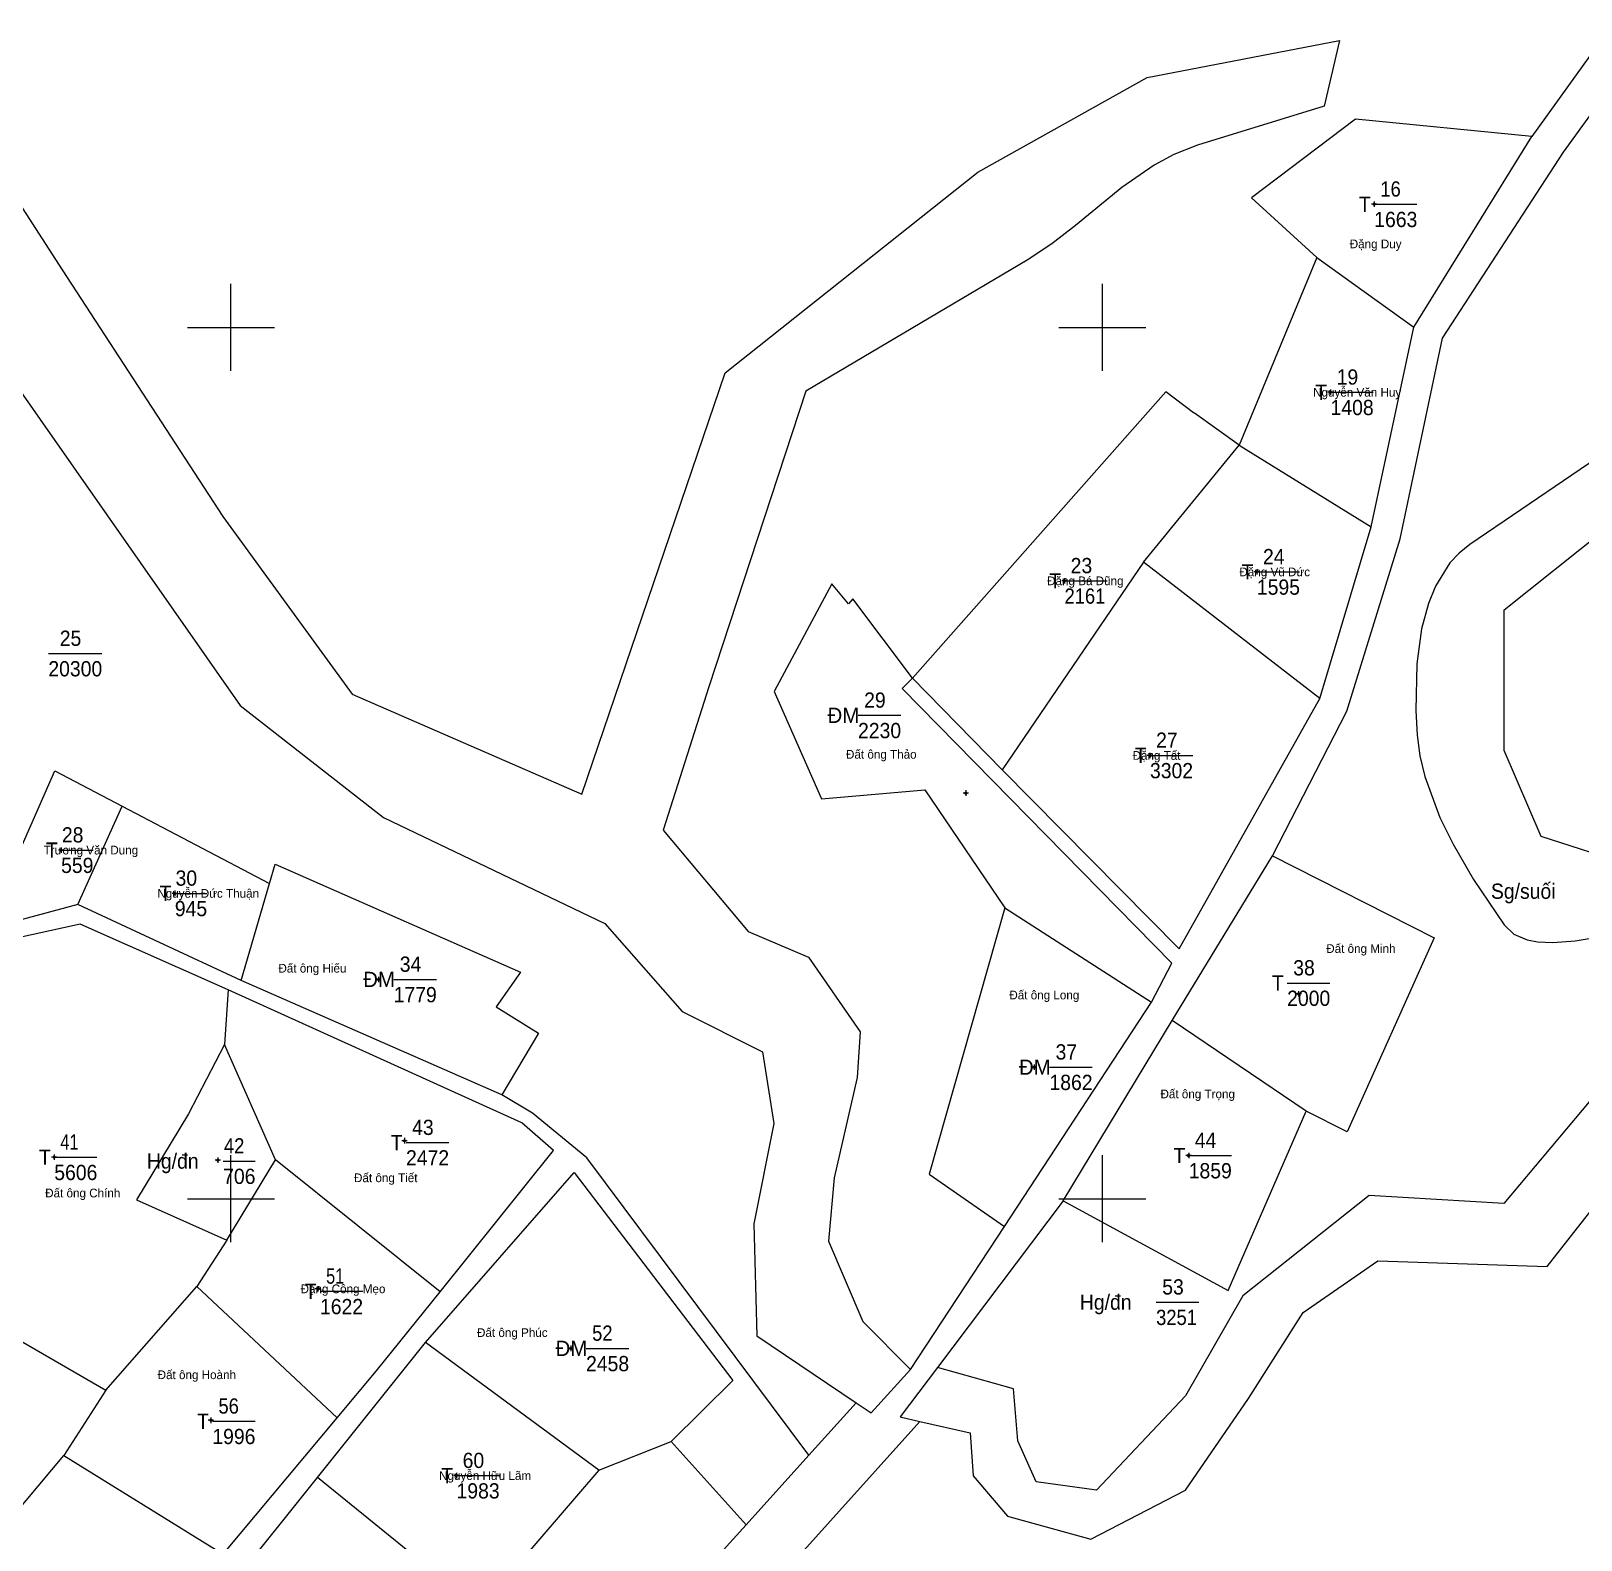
# Model space of a CAD drawing. Header units: metres. Extents: x 398630 to 399834, y 49516 to 50842.
# Drawn here: x 398954.1 to 399309.9, y 49921.6 to 50268 of the extents above; entities that cross this region are included whole.
import ezdxf

# ---------------------------------------------------------------- set-up
doc = ezdxf.new("R2010")
doc.units = ezdxf.units.M
doc.header["$LTSCALE"] = 1.4
for name, color, linetype, lineweight in [('15', 7, 'Continuous', 13), ('22', 7, 'Continuous', 13), ('51', 7, 'Continuous', 13), ('63', 7, 'Continuous', 13)]:
    doc.layers.add(name, color=color, linetype=linetype, lineweight=lineweight)
doc.layers.add('2', color=7, linetype='Continuous')

msp = doc.modelspace()

# ---------------------------------------------------------------- hatches: boundary and pattern name
at = {"layer": '51'}
for points in [[(399262.465, 50228.27, 1), (399262.315, 50228.27, 1)], [(399262.465, 50228.27, 1), (399262.315, 50228.27, 1)], [(399262.465, 50228.27, 1), (399262.315, 50228.27, 1)], [(399252.445, 50185.1, 1), (399252.295, 50185.1, 1)], [(399252.445, 50185.1, 1), (399252.295, 50185.1, 1)], [(399252.445, 50185.1, 1), (399252.295, 50185.1, 1)], [(399191.395, 50141.82, 1), (399191.245, 50141.82, 1)], [(399191.395, 50141.82, 1), (399191.245, 50141.82, 1)], [(399191.395, 50141.82, 1), (399191.245, 50141.82, 1)], [(399235.535, 50143.87, 1), (399235.385, 50143.87, 1)], [(399235.535, 50143.87, 1), (399235.385, 50143.87, 1)], [(399235.535, 50143.87, 1), (399235.385, 50143.87, 1)], [(399211.005, 50101.74, 1), (399210.855, 50101.74, 1)], [(399211.005, 50101.74, 1), (399210.855, 50101.74, 1)], [(399211.005, 50101.74, 1), (399210.855, 50101.74, 1)], [(399168.755, 50093.11, 1), (399168.605, 50093.11, 1)], [(399168.755, 50093.11, 1), (399168.605, 50093.11, 1)], [(399168.755, 50093.11, 1), (399168.605, 50093.11, 1)], [(398961.085, 50080.01, 1), (398960.935, 50080.01, 1)], [(398961.085, 50080.01, 1), (398960.935, 50080.01, 1)], [(398961.085, 50080.01, 1), (398960.935, 50080.01, 1)], [(398987.175, 50070.08, 1), (398987.025, 50070.08, 1)], [(398987.175, 50070.08, 1), (398987.025, 50070.08, 1)], [(398987.175, 50070.08, 1), (398987.025, 50070.08, 1)], [(399033.915, 50050.32, 1), (399033.765, 50050.32, 1)], [(399033.915, 50050.32, 1), (399033.765, 50050.32, 1)], [(399033.915, 50050.32, 1), (399033.765, 50050.32, 1)], [(399245.125, 50047.02, 1), (399244.975, 50047.02, 1)], [(399245.125, 50047.02, 1), (399244.975, 50047.02, 1)], [(399245.125, 50047.02, 1), (399244.975, 50047.02, 1)], [(399184.435, 50030.18, 1), (399184.285, 50030.18, 1)], [(399184.435, 50030.18, 1), (399184.285, 50030.18, 1)], [(399184.435, 50030.18, 1), (399184.285, 50030.18, 1)], [(399039.895, 50013.31, 1), (399039.745, 50013.31, 1)], [(399039.895, 50013.31, 1), (399039.745, 50013.31, 1)], [(399039.895, 50013.31, 1), (399039.745, 50013.31, 1)], [(398959.505, 50009.52, 1), (398959.355, 50009.52, 1)], [(398959.505, 50009.52, 1), (398959.355, 50009.52, 1)], [(398959.505, 50009.52, 1), (398959.355, 50009.52, 1)], [(399219.885, 50009.9, 1), (399219.735, 50009.9, 1)], [(399219.885, 50009.9, 1), (399219.735, 50009.9, 1)], [(399219.885, 50009.9, 1), (399219.735, 50009.9, 1)], [(398997.055, 50008.85, 1), (398996.905, 50008.85, 1)], [(398997.055, 50008.85, 1), (398996.905, 50008.85, 1)], [(398997.055, 50008.85, 1), (398996.905, 50008.85, 1)], [(399020.045, 49979.3, 1), (399019.895, 49979.3, 1)], [(399020.045, 49979.3, 1), (399019.895, 49979.3, 1)], [(399020.045, 49979.3, 1), (399019.895, 49979.3, 1)], [(399078.055, 49965.64, 1), (399077.905, 49965.64, 1)], [(399078.055, 49965.64, 1), (399077.905, 49965.64, 1)], [(399078.055, 49965.64, 1), (399077.905, 49965.64, 1)], [(398995.455, 49949.13, 1), (398995.305, 49949.13, 1)], [(398995.455, 49949.13, 1), (398995.305, 49949.13, 1)], [(398995.455, 49949.13, 1), (398995.305, 49949.13, 1)], [(399051.845, 49936.43, 1), (399051.695, 49936.43, 1)], [(399051.845, 49936.43, 1), (399051.695, 49936.43, 1)], [(399051.845, 49936.43, 1), (399051.695, 49936.43, 1)]]:
    msp.add_hatch(color=256, dxfattribs=at).paths.add_polyline_path(points)

# ---------------------------------------------------------------- linework, layer by layer
at = {"layer": '15'}
for p, q in [((399262.4, 50228.27), (399272.2, 50228.27)), ((399252.38, 50185.11), (399262.18, 50185.11)), ((399191.32, 50141.82), (399201.12, 50141.82)), ((399235.47, 50143.88), (399245.27, 50143.88)), ((398958.08, 50125.14), (398970.33, 50125.14)), ((399143.92, 50110.95), (399153.72, 50110.95)), ((399210.93, 50101.75), (399220.73, 50101.75)), ((398961.01, 50080.01), (398968.36, 50080.01)), ((398987.11, 50070.08), (398994.46, 50070.08)), ((399037.34, 50050.33), (399047.14, 50050.33)), ((399242.41, 50049.49), (399252.21, 50049.49)), ((399187.86, 50030.18), (399197.66, 50030.18)), ((399040.17, 50012.87), (399049.97, 50012.87)), ((398959.44, 50009.52), (398969.24, 50009.52)), ((399219.82, 50009.91), (399229.62, 50009.91)), ((398998.2, 50008.63), (399005.55, 50008.63)), ((399020.43, 49978.73), (399030.23, 49978.73)), ((399212.34, 49976.26), (399222.14, 49976.26)), ((399081.49, 49965.64), (399091.29, 49965.64)), ((398995.72, 49948.9), (399005.52, 49948.9)), ((399051.77, 49936.44), (399061.57, 49936.44))]:
    msp.add_line(p, q, dxfattribs=at)
at = {"layer": '22'}
for p, q in [((399249.24, 50216), (399271.5, 50200.08)), ((399209.41, 50146.12), (399177.03, 50098.42)), ((399156.39, 50119.46), (399177.03, 50098.42)), ((399002.31, 50050.08), (399008.85, 50072.32)), ((399177.6, 50066.73), (399211.26, 50045.12)), ((398999.34, 50047.97), (398998.54, 50035.36)), ((399177.57, 49993.64), (399211.26, 50045.12)), ((399246.75, 50020.09), (399216, 50040.87)), ((399047.99, 49978.65), (399073.99, 50011.02)), ((398999.01, 49990.51), (399010.2, 50008.91)), ((399191.02, 49999.49), (399162.18, 49961.24)), ((399155.93, 49960.82), (399177.57, 49993.64)), ((398999.01, 49990.51), (398992.18, 49979.86)), ((398971.28, 49956.01), (398992.18, 49979.86)), ((399024.38, 49949.7), (398992.18, 49979.86)), ((399084.41, 49937.68), (399044.61, 49966.96)), ((398998.23, 49918.42), (399024.38, 49949.7)), ((399125.59, 49912.71), (399158.09, 49948.87)), ((399084.41, 49937.68), (399101.04, 49944.23)), ((399101.04, 49944.23), (399118.22, 49925.14)), ((399056.98, 49905.91), (399019.87, 49936.02))]:
    msp.add_line(p, q, dxfattribs=at)
for points in [[(399637.67, 50640.14), (399482.61, 50485.86), (399389.25, 50369.98), (399298.59, 50243.83)], [(398920.85, 50275.8), (398961.25, 50213.22), (398998.15, 50156.61), (399027.79, 50115.8), (399080.5, 50092.83), (399113.43, 50189.59), (399171.41, 50235.66), (399210.28, 50257.32), (399254.42, 50265.88), (399250.91, 50250.76), (399221.84, 50241.8), (399216.4, 50239.67), (399211.91, 50237.24), (399204.49, 50232.09), (399193.81, 50223.41), (399188.37, 50219.21), (399182.71, 50215.45), (399131.93, 50185.35), (399109.69, 50117.5), (399099.16, 50084.61), (399118.7, 50061.36), (399132.54, 50055.44), (399144.4, 50038.32), (399143.74, 50027.79), (399138.47, 50004.75), (399137.15, 49990.27), (399145.06, 49971.84), (399155.93, 49960.82)], [(399239.05, 50078.73), (399256.13, 50111.92), (399268.37, 50151.49), (399278.09, 50197.53), (399305.81, 50240.22), (399323.23, 50264.13), (399704.04, 50160.43), (399704.36, 50159.4), (399664.75, 50111.33), (399650.64, 50096.13)], [(398869.97, 50242.95), (398876.58, 50243.51), (398904.6, 50254.69), (398940.83, 50200.72), (399002.1, 50113.17), (399035.04, 50087.5), (399085.77, 50063.15), (399103.55, 50042.93), (399122, 50033.72), (399124.63, 50017.26), (399120.02, 49994.22), (399120.68, 49968.55), (399143.53, 49953.13)], [(399298.59, 50243.83), (399258.07, 50247.79), (399234.23, 50229.75), (399249.24, 50216)], [(399249.92, 50114.82), (399261.72, 50154.22), (399271.5, 50200.08), (399298.59, 50243.83)], [(399249.24, 50216), (399231.41, 50172.94), (399261.72, 50154.22)], [(399342.89, 50189.96), (399284.32, 50150.14), (399281.89, 50148.2), (399279.78, 50145.94), (399276.45, 50140.62), (399274.82, 50136.6), (399273.28, 50130.82), (399272.18, 50122.73), (399271.96, 50112.03), (399272.26, 50106.39), (399272.87, 50101.62), (399273.98, 50096.88), (399277.44, 50087.51), (399280.49, 50081.36), (399285.22, 50073.3), (399292.2, 50062.87), (399294.45, 50060.74), (399297.48, 50059.44), (399299.85, 50058.98), (399303.36, 50058.79), (399308.51, 50059.16), (399315.78, 50060.4)], [(399231.41, 50172.94), (399221.14, 50180.34), (399220.88, 50180.35), (399214.53, 50185.22), (399156.39, 50119.46)], [(399249.92, 50114.82), (399209.41, 50146.12), (399231.41, 50172.94)], [(399321.17, 50076.55), (399300.75, 50083.13), (399292.19, 50102.88), (399292.19, 50135.13), (399315.25, 50153.56)], [(399156.39, 50119.46), (399142.72, 50137.69), (399141.76, 50136.52), (399137.9, 50141.12), (399124.65, 50116.43), (399135.5, 50091.75), (399159.26, 50093.88), (399177.6, 50066.73)], [(399211.26, 50045.12), (399215.95, 50054.07), (399154.06, 50117.09), (399156.39, 50119.46)], [(399177.03, 50098.42), (399217.64, 50057.38), (399249.92, 50114.82)], [(398943.53, 50061.81), (398959.53, 50098.21), (398975.03, 50090.09)], [(398964.88, 50067.54), (398975.03, 50090.09), (399008.85, 50072.32)], [(399008.85, 50072.32), (399010.17, 50076.79), (399066.48, 50051.99), (399060.84, 50044.06), (399070.55, 50038.01), (399062.2, 50023.87)], [(399191.02, 49999.49), (399216, 50040.87), (399239.05, 50078.73)], [(399239.05, 50078.73), (399276.12, 50059.89), (399256.15, 50015.33), (399246.75, 50020.09)], [(399062.2, 50023.87), (399002.31, 50050.08), (398964.88, 50067.54), (398943.53, 50061.81)], [(399177.6, 50066.73), (399160.28, 50005.63), (399177.57, 49993.64)], [(398999.34, 50047.97), (398965.38, 50063.03), (398933.61, 50056.02)], [(399073.99, 50011.02), (399066.76, 50017.39), (398999.34, 50047.97)], [(398998.54, 50035.36), (398990.21, 50019.5), (398978.28, 49999.72), (398999.01, 49990.51)], [(399047.99, 49978.65), (399010.2, 50008.91), (398998.54, 50035.36)], [(399324.48, 50037.43), (399292.15, 49998.87), (399261.22, 50000.73), (399232.24, 49977.69), (399219.06, 49954.78), (399198.64, 49933.06), (399184.81, 49935.03), (399180.58, 49944.41), (399179.61, 49956.37), (399162.18, 49961.24)], [(399132.65, 49941.09), (399081.67, 50009.41), (399069.18, 50019.64), (399062.2, 50023.87)], [(399191.02, 49999.49), (399228.9, 49978.94), (399246.75, 50020.09)], [(399158.09, 49948.87), (399169.65, 49946.22), (399170.31, 49936.35), (399178.22, 49927.13), (399197.32, 49921.87), (399219.06, 49933.06), (399233.56, 49954.12), (399246.07, 49973.87), (399263.2, 49985.72), (399302.07, 49984.4), (399325.79, 50014.68)], [(399044.61, 49966.96), (399078.74, 50006.03), (399115.19, 49958.28), (399101.04, 49944.23)], [(398919.75, 49985.8), (398971.28, 49956.01), (398961.67, 49941.05)], [(399024.38, 49949.7), (399033.34, 49960.41), (399047.99, 49978.65)], [(398980.91, 49880.65), (399000.5, 49911.81), (399019.87, 49936.02), (399044.61, 49966.96)], [(399143.53, 49953.13), (399146.93, 49950.84), (399155.93, 49960.82)], [(399162.18, 49961.24), (399153.62, 49949.89), (399158.09, 49948.87)], [(399061.39, 49862.3), (399086.97, 49890.59), (399118.22, 49925.14), (399132.65, 49941.09), (399143.53, 49953.13)], [(398911.21, 49892.47), (398919.76, 49914.72), (398932.86, 49906.79), (398961.67, 49941.05), (398998.23, 49918.42)], [(399084.41, 49937.68), (399066.24, 49916.45), (399056.98, 49905.91)]]:
    msp.add_lwpolyline(points, dxfattribs=at)
at = {"layer": '51'}
for p, q in [((399262.08, 50228.27), (399261.76, 50228.27)), ((399262.08, 50228.27), (399261.76, 50228.27)), ((399262.08, 50228.27), (399261.76, 50228.27)), ((399262.39, 50228.9), (399262.39, 50228.58)), ((399262.39, 50228.9), (399262.39, 50228.58)), ((399262.39, 50228.9), (399262.39, 50228.58)), ((399262.39, 50227.96), (399262.39, 50227.64)), ((399262.39, 50227.96), (399262.39, 50227.64)), ((399262.39, 50227.96), (399262.39, 50227.64)), ((399263.02, 50228.27), (399262.7, 50228.27)), ((399263.02, 50228.27), (399262.7, 50228.27)), ((399263.02, 50228.27), (399262.7, 50228.27)), ((399252.06, 50185.1), (399251.74, 50185.1)), ((399252.06, 50185.1), (399251.74, 50185.1)), ((399252.06, 50185.1), (399251.74, 50185.1)), ((399252.37, 50185.72), (399252.37, 50185.41)), ((399252.37, 50185.72), (399252.37, 50185.41)), ((399252.37, 50185.72), (399252.37, 50185.41)), ((399252.37, 50184.79), (399252.37, 50184.48)), ((399252.37, 50184.79), (399252.37, 50184.48)), ((399252.37, 50184.79), (399252.37, 50184.48)), ((399253, 50185.1), (399252.68, 50185.1)), ((399253, 50185.1), (399252.68, 50185.1)), ((399253, 50185.1), (399252.68, 50185.1)), ((399235.46, 50144.5), (399235.46, 50144.18)), ((399235.46, 50144.5), (399235.46, 50144.18)), ((399235.46, 50144.5), (399235.46, 50144.18)), ((399191.01, 50141.82), (399190.7, 50141.82)), ((399191.01, 50141.82), (399190.7, 50141.82)), ((399191.01, 50141.82), (399190.7, 50141.82)), ((399191.32, 50142.44), (399191.32, 50142.13)), ((399191.32, 50142.44), (399191.32, 50142.13)), ((399191.32, 50142.44), (399191.32, 50142.13)), ((399191.32, 50141.51), (399191.32, 50141.2)), ((399191.32, 50141.51), (399191.32, 50141.2)), ((399191.32, 50141.51), (399191.32, 50141.2)), ((399191.94, 50141.82), (399191.63, 50141.82)), ((399191.94, 50141.82), (399191.63, 50141.82)), ((399191.94, 50141.82), (399191.63, 50141.82)), ((399235.15, 50143.87), (399234.84, 50143.87)), ((399235.15, 50143.87), (399234.84, 50143.87)), ((399235.15, 50143.87), (399234.84, 50143.87)), ((399235.46, 50143.56), (399235.46, 50143.24)), ((399235.46, 50143.56), (399235.46, 50143.24)), ((399235.46, 50143.56), (399235.46, 50143.24)), ((399236.08, 50143.87), (399235.77, 50143.87)), ((399236.08, 50143.87), (399235.77, 50143.87)), ((399236.08, 50143.87), (399235.77, 50143.87)), ((399210.62, 50101.74), (399210.3, 50101.74)), ((399210.62, 50101.74), (399210.3, 50101.74)), ((399210.62, 50101.74), (399210.3, 50101.74)), ((399210.93, 50102.36), (399210.93, 50102.05)), ((399210.93, 50102.36), (399210.93, 50102.05)), ((399210.93, 50102.36), (399210.93, 50102.05)), ((399211.56, 50101.74), (399211.24, 50101.74)), ((399211.56, 50101.74), (399211.24, 50101.74)), ((399211.56, 50101.74), (399211.24, 50101.74)), ((399210.93, 50101.43), (399210.93, 50101.12)), ((399210.93, 50101.43), (399210.93, 50101.12)), ((399210.93, 50101.43), (399210.93, 50101.12)), ((399168.37, 50093.11), (399168.06, 50093.11)), ((399168.37, 50093.11), (399168.06, 50093.11)), ((399168.37, 50093.11), (399168.06, 50093.11)), ((399168.68, 50093.74), (399168.68, 50093.42)), ((399168.68, 50093.74), (399168.68, 50093.42)), ((399168.68, 50093.74), (399168.68, 50093.42)), ((399168.68, 50092.8), (399168.68, 50092.48)), ((399168.68, 50092.8), (399168.68, 50092.48)), ((399168.68, 50092.8), (399168.68, 50092.48)), ((399169.3, 50093.11), (399168.99, 50093.11)), ((399169.3, 50093.11), (399168.99, 50093.11)), ((399169.3, 50093.11), (399168.99, 50093.11)), ((398961.01, 50080.64), (398961.01, 50080.32)), ((398961.01, 50080.64), (398961.01, 50080.32)), ((398961.01, 50080.64), (398961.01, 50080.32)), ((398960.7, 50080.01), (398960.38, 50080.01)), ((398960.7, 50080.01), (398960.38, 50080.01)), ((398960.7, 50080.01), (398960.38, 50080.01)), ((398961.01, 50079.7), (398961.01, 50079.38)), ((398961.01, 50079.7), (398961.01, 50079.38)), ((398961.01, 50079.7), (398961.01, 50079.38)), ((398961.64, 50080.01), (398961.32, 50080.01)), ((398961.64, 50080.01), (398961.32, 50080.01)), ((398961.64, 50080.01), (398961.32, 50080.01)), ((398986.79, 50070.08), (398986.48, 50070.08)), ((398986.79, 50070.08), (398986.48, 50070.08)), ((398986.79, 50070.08), (398986.48, 50070.08)), ((398987.1, 50070.7), (398987.1, 50070.39)), ((398987.1, 50070.7), (398987.1, 50070.39)), ((398987.1, 50070.7), (398987.1, 50070.39)), ((398987.1, 50069.77), (398987.1, 50069.46)), ((398987.1, 50069.77), (398987.1, 50069.46)), ((398987.1, 50069.77), (398987.1, 50069.46)), ((398987.72, 50070.08), (398987.41, 50070.08)), ((398987.72, 50070.08), (398987.41, 50070.08)), ((398987.72, 50070.08), (398987.41, 50070.08)), ((399033.53, 50050.32), (399033.22, 50050.32)), ((399033.53, 50050.32), (399033.22, 50050.32)), ((399033.53, 50050.32), (399033.22, 50050.32)), ((399033.84, 50050.94), (399033.84, 50050.63)), ((399033.84, 50050.94), (399033.84, 50050.63)), ((399033.84, 50050.94), (399033.84, 50050.63)), ((399033.84, 50050.01), (399033.84, 50049.7)), ((399033.84, 50050.01), (399033.84, 50049.7)), ((399033.84, 50050.01), (399033.84, 50049.7)), ((399034.46, 50050.32), (399034.15, 50050.32)), ((399034.46, 50050.32), (399034.15, 50050.32)), ((399034.46, 50050.32), (399034.15, 50050.32)), ((399244.74, 50047.02), (399244.42, 50047.02)), ((399244.74, 50047.02), (399244.42, 50047.02)), ((399244.74, 50047.02), (399244.42, 50047.02)), ((399245.05, 50047.64), (399245.05, 50047.33)), ((399245.05, 50047.64), (399245.05, 50047.33)), ((399245.05, 50047.64), (399245.05, 50047.33)), ((399245.05, 50046.71), (399245.05, 50046.4)), ((399245.05, 50046.71), (399245.05, 50046.4)), ((399245.05, 50046.71), (399245.05, 50046.4)), ((399245.68, 50047.02), (399245.36, 50047.02)), ((399245.68, 50047.02), (399245.36, 50047.02)), ((399245.68, 50047.02), (399245.36, 50047.02)), ((399184.36, 50030.8), (399184.36, 50030.49)), ((399184.36, 50030.8), (399184.36, 50030.49)), ((399184.36, 50030.8), (399184.36, 50030.49)), ((399184.05, 50030.18), (399183.74, 50030.18)), ((399184.05, 50030.18), (399183.74, 50030.18)), ((399184.05, 50030.18), (399183.74, 50030.18)), ((399184.36, 50029.87), (399184.36, 50029.56)), ((399184.36, 50029.87), (399184.36, 50029.56)), ((399184.36, 50029.87), (399184.36, 50029.56)), ((399184.98, 50030.18), (399184.67, 50030.18)), ((399184.98, 50030.18), (399184.67, 50030.18)), ((399184.98, 50030.18), (399184.67, 50030.18)), ((399039.51, 50013.31), (399039.2, 50013.31)), ((399039.51, 50013.31), (399039.2, 50013.31)), ((399039.51, 50013.31), (399039.2, 50013.31)), ((399039.82, 50013.94), (399039.82, 50013.62)), ((399039.82, 50013.94), (399039.82, 50013.62)), ((399039.82, 50013.94), (399039.82, 50013.62)), ((399039.82, 50013), (399039.82, 50012.68)), ((399039.82, 50013), (399039.82, 50012.68)), ((399039.82, 50013), (399039.82, 50012.68)), ((399040.44, 50013.31), (399040.13, 50013.31)), ((399040.44, 50013.31), (399040.13, 50013.31)), ((399040.44, 50013.31), (399040.13, 50013.31)), ((398959.12, 50009.52), (398958.8, 50009.52)), ((398959.12, 50009.52), (398958.8, 50009.52)), ((398959.12, 50009.52), (398958.8, 50009.52)), ((398959.43, 50010.14), (398959.43, 50009.83)), ((398959.43, 50010.14), (398959.43, 50009.83)), ((398959.43, 50010.14), (398959.43, 50009.83)), ((398959.43, 50009.21), (398959.43, 50008.9)), ((398959.43, 50009.21), (398959.43, 50008.9)), ((398959.43, 50009.21), (398959.43, 50008.9)), ((398960.06, 50009.52), (398959.74, 50009.52)), ((398960.06, 50009.52), (398959.74, 50009.52)), ((398960.06, 50009.52), (398959.74, 50009.52)), ((398996.98, 50009.48), (398996.98, 50009.16)), ((398996.98, 50009.48), (398996.98, 50009.16)), ((398996.98, 50009.48), (398996.98, 50009.16)), ((399219.5, 50009.9), (399219.18, 50009.9)), ((399219.5, 50009.9), (399219.18, 50009.9)), ((399219.5, 50009.9), (399219.18, 50009.9)), ((399219.81, 50010.52), (399219.81, 50010.21)), ((399219.81, 50010.52), (399219.81, 50010.21)), ((399219.81, 50010.52), (399219.81, 50010.21)), ((399219.81, 50009.59), (399219.81, 50009.28)), ((399219.81, 50009.59), (399219.81, 50009.28)), ((399219.81, 50009.59), (399219.81, 50009.28)), ((399220.44, 50009.9), (399220.12, 50009.9)), ((399220.44, 50009.9), (399220.12, 50009.9)), ((399220.44, 50009.9), (399220.12, 50009.9)), ((398996.67, 50008.85), (398996.36, 50008.85)), ((398996.67, 50008.85), (398996.36, 50008.85)), ((398996.67, 50008.85), (398996.36, 50008.85)), ((398996.98, 50008.54), (398996.98, 50008.22)), ((398996.98, 50008.54), (398996.98, 50008.22)), ((398996.98, 50008.54), (398996.98, 50008.22)), ((398997.6, 50008.85), (398997.29, 50008.85)), ((398997.6, 50008.85), (398997.29, 50008.85)), ((398997.6, 50008.85), (398997.29, 50008.85)), ((399019.66, 49979.3), (399019.34, 49979.3)), ((399019.66, 49979.3), (399019.34, 49979.3)), ((399019.66, 49979.3), (399019.34, 49979.3)), ((399019.97, 49979.92), (399019.97, 49979.61)), ((399019.97, 49979.92), (399019.97, 49979.61)), ((399019.97, 49979.92), (399019.97, 49979.61)), ((399019.97, 49978.99), (399019.97, 49978.68)), ((399019.97, 49978.99), (399019.97, 49978.68)), ((399019.97, 49978.99), (399019.97, 49978.68)), ((399020.6, 49979.3), (399020.28, 49979.3)), ((399020.6, 49979.3), (399020.28, 49979.3)), ((399020.6, 49979.3), (399020.28, 49979.3)), ((399077.67, 49965.64), (399077.36, 49965.64)), ((399077.67, 49965.64), (399077.36, 49965.64)), ((399077.67, 49965.64), (399077.36, 49965.64)), ((399077.98, 49966.26), (399077.98, 49965.95)), ((399077.98, 49966.26), (399077.98, 49965.95)), ((399077.98, 49966.26), (399077.98, 49965.95)), ((399077.98, 49965.33), (399077.98, 49965.02)), ((399077.98, 49965.33), (399077.98, 49965.02)), ((399077.98, 49965.33), (399077.98, 49965.02)), ((399078.6, 49965.64), (399078.29, 49965.64)), ((399078.6, 49965.64), (399078.29, 49965.64)), ((399078.6, 49965.64), (399078.29, 49965.64)), ((398995.07, 49949.13), (398994.76, 49949.13)), ((398995.07, 49949.13), (398994.76, 49949.13)), ((398995.07, 49949.13), (398994.76, 49949.13)), ((398995.38, 49949.76), (398995.38, 49949.44)), ((398995.38, 49949.76), (398995.38, 49949.44)), ((398995.38, 49949.76), (398995.38, 49949.44)), ((398995.38, 49948.82), (398995.38, 49948.5)), ((398995.38, 49948.82), (398995.38, 49948.5)), ((398995.38, 49948.82), (398995.38, 49948.5)), ((398996, 49949.13), (398995.69, 49949.13)), ((398996, 49949.13), (398995.69, 49949.13)), ((398996, 49949.13), (398995.69, 49949.13)), ((399051.46, 49936.43), (399051.14, 49936.43)), ((399051.46, 49936.43), (399051.14, 49936.43)), ((399051.46, 49936.43), (399051.14, 49936.43)), ((399051.77, 49937.06), (399051.77, 49936.74)), ((399051.77, 49937.06), (399051.77, 49936.74)), ((399051.77, 49937.06), (399051.77, 49936.74)), ((399051.77, 49936.12), (399051.77, 49935.8)), ((399051.77, 49936.12), (399051.77, 49935.8)), ((399051.77, 49936.12), (399051.77, 49935.8)), ((399052.4, 49936.43), (399052.08, 49936.43)), ((399052.4, 49936.43), (399052.08, 49936.43)), ((399052.4, 49936.43), (399052.08, 49936.43))]:
    msp.add_line(p, q, dxfattribs=at)
for points in [[(399262.39, 50228.58), (399262.08, 50228.27), (399262.39, 50227.96), (399262.7, 50228.27)], [(399262.39, 50228.58), (399262.08, 50228.27), (399262.39, 50227.96), (399262.7, 50228.27)], [(399262.39, 50228.58), (399262.08, 50228.27), (399262.39, 50227.96), (399262.7, 50228.27)], [(399252.37, 50185.41), (399252.06, 50185.1), (399252.37, 50184.79), (399252.68, 50185.1)], [(399252.37, 50185.41), (399252.06, 50185.1), (399252.37, 50184.79), (399252.68, 50185.1)], [(399252.37, 50185.41), (399252.06, 50185.1), (399252.37, 50184.79), (399252.68, 50185.1)], [(399191.32, 50142.13), (399191.01, 50141.82), (399191.32, 50141.51), (399191.63, 50141.82)], [(399191.32, 50142.13), (399191.01, 50141.82), (399191.32, 50141.51), (399191.63, 50141.82)], [(399191.32, 50142.13), (399191.01, 50141.82), (399191.32, 50141.51), (399191.63, 50141.82)], [(399235.46, 50144.18), (399235.15, 50143.87), (399235.46, 50143.56), (399235.77, 50143.87)], [(399235.46, 50144.18), (399235.15, 50143.87), (399235.46, 50143.56), (399235.77, 50143.87)], [(399235.46, 50144.18), (399235.15, 50143.87), (399235.46, 50143.56), (399235.77, 50143.87)], [(399210.93, 50102.05), (399210.62, 50101.74), (399210.93, 50101.43), (399211.24, 50101.74)], [(399210.93, 50102.05), (399210.62, 50101.74), (399210.93, 50101.43), (399211.24, 50101.74)], [(399210.93, 50102.05), (399210.62, 50101.74), (399210.93, 50101.43), (399211.24, 50101.74)], [(399168.68, 50093.42), (399168.37, 50093.11), (399168.68, 50092.8), (399168.99, 50093.11)], [(399168.68, 50093.42), (399168.37, 50093.11), (399168.68, 50092.8), (399168.99, 50093.11)], [(399168.68, 50093.42), (399168.37, 50093.11), (399168.68, 50092.8), (399168.99, 50093.11)], [(398961.01, 50080.32), (398960.7, 50080.01), (398961.01, 50079.7), (398961.32, 50080.01)], [(398961.01, 50080.32), (398960.7, 50080.01), (398961.01, 50079.7), (398961.32, 50080.01)], [(398961.01, 50080.32), (398960.7, 50080.01), (398961.01, 50079.7), (398961.32, 50080.01)], [(398987.1, 50070.39), (398986.79, 50070.08), (398987.1, 50069.77), (398987.41, 50070.08)], [(398987.1, 50070.39), (398986.79, 50070.08), (398987.1, 50069.77), (398987.41, 50070.08)], [(398987.1, 50070.39), (398986.79, 50070.08), (398987.1, 50069.77), (398987.41, 50070.08)], [(399033.84, 50050.63), (399033.53, 50050.32), (399033.84, 50050.01), (399034.15, 50050.32)], [(399033.84, 50050.63), (399033.53, 50050.32), (399033.84, 50050.01), (399034.15, 50050.32)], [(399033.84, 50050.63), (399033.53, 50050.32), (399033.84, 50050.01), (399034.15, 50050.32)], [(399245.05, 50047.33), (399244.74, 50047.02), (399245.05, 50046.71), (399245.36, 50047.02)], [(399245.05, 50047.33), (399244.74, 50047.02), (399245.05, 50046.71), (399245.36, 50047.02)], [(399245.05, 50047.33), (399244.74, 50047.02), (399245.05, 50046.71), (399245.36, 50047.02)], [(399184.36, 50030.49), (399184.05, 50030.18), (399184.36, 50029.87), (399184.67, 50030.18)], [(399184.36, 50030.49), (399184.05, 50030.18), (399184.36, 50029.87), (399184.67, 50030.18)], [(399184.36, 50030.49), (399184.05, 50030.18), (399184.36, 50029.87), (399184.67, 50030.18)], [(399039.82, 50013.62), (399039.51, 50013.31), (399039.82, 50013), (399040.13, 50013.31)], [(399039.82, 50013.62), (399039.51, 50013.31), (399039.82, 50013), (399040.13, 50013.31)], [(399039.82, 50013.62), (399039.51, 50013.31), (399039.82, 50013), (399040.13, 50013.31)], [(398959.43, 50009.83), (398959.12, 50009.52), (398959.43, 50009.21), (398959.74, 50009.52)], [(398959.43, 50009.83), (398959.12, 50009.52), (398959.43, 50009.21), (398959.74, 50009.52)], [(398959.43, 50009.83), (398959.12, 50009.52), (398959.43, 50009.21), (398959.74, 50009.52)], [(399219.81, 50010.21), (399219.5, 50009.9), (399219.81, 50009.59), (399220.12, 50009.9)], [(399219.81, 50010.21), (399219.5, 50009.9), (399219.81, 50009.59), (399220.12, 50009.9)], [(399219.81, 50010.21), (399219.5, 50009.9), (399219.81, 50009.59), (399220.12, 50009.9)], [(398996.98, 50009.16), (398996.67, 50008.85), (398996.98, 50008.54), (398997.29, 50008.85)], [(398996.98, 50009.16), (398996.67, 50008.85), (398996.98, 50008.54), (398997.29, 50008.85)], [(398996.98, 50009.16), (398996.67, 50008.85), (398996.98, 50008.54), (398997.29, 50008.85)], [(399019.97, 49979.61), (399019.66, 49979.3), (399019.97, 49978.99), (399020.28, 49979.3)], [(399019.97, 49979.61), (399019.66, 49979.3), (399019.97, 49978.99), (399020.28, 49979.3)], [(399019.97, 49979.61), (399019.66, 49979.3), (399019.97, 49978.99), (399020.28, 49979.3)], [(399077.98, 49965.95), (399077.67, 49965.64), (399077.98, 49965.33), (399078.29, 49965.64)], [(399077.98, 49965.95), (399077.67, 49965.64), (399077.98, 49965.33), (399078.29, 49965.64)], [(399077.98, 49965.95), (399077.67, 49965.64), (399077.98, 49965.33), (399078.29, 49965.64)], [(398995.38, 49949.44), (398995.07, 49949.13), (398995.38, 49948.82), (398995.69, 49949.13)], [(398995.38, 49949.44), (398995.07, 49949.13), (398995.38, 49948.82), (398995.69, 49949.13)], [(398995.38, 49949.44), (398995.07, 49949.13), (398995.38, 49948.82), (398995.69, 49949.13)], [(399051.77, 49936.74), (399051.46, 49936.43), (399051.77, 49936.12), (399052.08, 49936.43)], [(399051.77, 49936.74), (399051.46, 49936.43), (399051.77, 49936.12), (399052.08, 49936.43)], [(399051.77, 49936.74), (399051.46, 49936.43), (399051.77, 49936.12), (399052.08, 49936.43)]]:
    msp.add_lwpolyline(points, close=True, dxfattribs=at)
for centre in [(399262.39, 50228.27), (399262.39, 50228.27), (399262.39, 50228.27), (399252.37, 50185.1), (399252.37, 50185.1), (399252.37, 50185.1), (399191.32, 50141.82), (399191.32, 50141.82), (399191.32, 50141.82), (399235.46, 50143.87), (399235.46, 50143.87), (399235.46, 50143.87), (399210.93, 50101.74), (399210.93, 50101.74), (399210.93, 50101.74), (399168.68, 50093.11), (399168.68, 50093.11), (399168.68, 50093.11), (398961.01, 50080.01), (398961.01, 50080.01), (398961.01, 50080.01), (398987.1, 50070.08), (398987.1, 50070.08), (398987.1, 50070.08), (399033.84, 50050.32), (399033.84, 50050.32), (399033.84, 50050.32), (399245.05, 50047.02), (399245.05, 50047.02), (399245.05, 50047.02), (399184.36, 50030.18), (399184.36, 50030.18), (399184.36, 50030.18), (399039.82, 50013.31), (399039.82, 50013.31), (399039.82, 50013.31), (398959.43, 50009.52), (398959.43, 50009.52), (398959.43, 50009.52), (399219.81, 50009.9), (399219.81, 50009.9), (399219.81, 50009.9), (398996.98, 50008.85), (398996.98, 50008.85), (398996.98, 50008.85), (399019.97, 49979.3), (399019.97, 49979.3), (399019.97, 49979.3), (399077.98, 49965.64), (399077.98, 49965.64), (399077.98, 49965.64), (398995.38, 49949.13), (398995.38, 49949.13), (398995.38, 49949.13), (399051.77, 49936.43), (399051.77, 49936.43), (399051.77, 49936.43)]:
    msp.add_circle(centre, 0.075, dxfattribs=at)
at = {"layer": '63'}
for p, q in [((399000, 50190), (399000, 50210)), ((399200, 50190), (399200, 50210)), ((398990, 50200), (399010, 50200)), ((399190, 50200), (399210, 50200)), ((399000, 49990), (399000, 50010)), ((399200, 49990), (399200, 50010)), ((398990, 50000), (399010, 50000)), ((399190, 50000), (399210, 50000))]:
    msp.add_line(p, q, dxfattribs=at)

# ---------------------------------------------------------------- texts
at = {"layer": '15'}
for s, width, p in [('16', 0.9, (399263.8, 50230.02)), ('T', 0.95, (399258.9, 50226.52)), ('1663', 0.95, (399262.4, 50223.02)), ('19', 0.95, (399253.78, 50186.86)), ('T', 0.95, (399248.88, 50183.36)), ('1408', 0.95, (399252.38, 50179.86)), ('24', 0.95, (399236.87, 50145.63)), ('23', 0.95, (399192.72, 50143.57)), ('T', 0.95, (399231.97, 50142.13)), ('T', 0.95, (399187.82, 50140.07)), ('1595', 0.95, (399235.47, 50138.63)), ('2161', 0.9, (399191.32, 50136.57)), ('25', 0.95, (398960.7, 50126.89)), ('20300', 0.95, (398958.08, 50119.89)), ('29', 0.95, (399145.32, 50112.7)), ('2230', 0.95, (399143.92, 50105.7)), ('27', 0.95, (399212.33, 50103.5)), ('T', 0.95, (399207.43, 50100)), ('3302', 0.95, (399210.93, 50096.5)), ('28', 0.95, (398961.19, 50081.76)), ('T', 0.95, (398957.51, 50078.26)), ('559', 0.95, (398961.01, 50074.76)), ('30', 0.95, (398987.28, 50071.84)), ('T', 0.95, (398983.61, 50068.34)), ('Sg/suối', 0.95, (399289.19, 50068.83)), ('945', 0.95, (398987.11, 50064.84)), ('34', 0.95, (399038.74, 50052.08)), ('38', 0.95, (399243.81, 50051.25)), ('1779', 0.95, (399037.34, 50045.08)), ('T', 0.95, (399238.91, 50047.75)), ('2000', 0.95, (399242.41, 50044.25)), ('37', 0.95, (399189.26, 50031.94)), ('1862', 0.95, (399187.86, 50024.94)), ('43', 0.95, (399041.57, 50014.62)), ('41', 0.8, (398960.84, 50011.27)), ('42', 0.9, (398998.38, 50010.38)), ('T', 0.95, (399036.67, 50011.12)), ('44', 0.95, (399221.22, 50011.66)), ('T', 0.95, (398955.94, 50007.77)), ('Hg/đn', 0.95, (398980.7, 50006.88)), ('2472', 0.95, (399040.17, 50007.62)), ('T', 0.95, (399216.32, 50008.16)), ('5606', 0.95, (398959.44, 50004.27)), ('706', 0.95, (398998.2, 50003.38)), ('1859', 0.95, (399219.82, 50004.66)), ('51', 0.8, (399021.83, 49980.48)), ('53', 0.95, (399213.74, 49978)), ('T', 0.95, (399016.93, 49976.98)), ('Hg/đn', 0.95, (399194.84, 49974.5)), ('1622', 0.95, (399020.43, 49973.48)), ('3251', 0.9, (399212.34, 49971)), ('52', 0.9, (399082.89, 49967.39)), ('2458', 0.95, (399081.49, 49960.39)), ('56', 0.9, (398997.12, 49950.66)), ('T', 0.95, (398992.22, 49947.16)), ('1996', 0.95, (398995.72, 49943.66)), ('60', 0.95, (399053.17, 49938.18)), ('T', 0.95, (399048.27, 49934.68)), ('1983', 0.95, (399051.77, 49931.18))]:
    msp.add_text(s, height=3.5, dxfattribs=dict(at, width=width)).set_placement(p)
for p in [(399136.92, 50109.2), (399030.34, 50048.58), (399180.86, 50028.44), (399074.49, 49963.89)]:
    msp.add_text('ĐM', height=3.5, dxfattribs=at).set_placement(p)
at = {"layer": '2'}
for s, p in [('Đặng Duy', (399256.78, 50218.16)), ('Nguyễn Văn Huy', (399248.37, 50184.1)), ('Đặng Vũ Đức', (399231.46, 50142.87)), ('Đặng Bá Dũng', (399187.32, 50140.82)), ('Đất ông Thảo', (399141.16, 50101)), ('Đặng Tất', (399206.93, 50100.74)), ('Trương Văn Dung', (398957.01, 50079.01)), ('Nguyễn Đức Thuận', (398983.1, 50069.08)), ('Đất ông Minh', (399251.38, 50056.41)), ('Đất ông Hiếu', (399010.89, 50051.9)), ('Đất ông Long', (399178.65, 50045.75)), ('Đất ông Trọng', (399213.34, 50023.04)), ('Đất ông Tiết', (399028.24, 50003.79)), ('Đất ông Chính', (398957.35, 50000.3)), ('Đặng Công Mẹo', (399015.97, 49978.3)), ('Đất ông Phúc', (399056.47, 49968.26)), ('Đất ông Hoành', (398983.16, 49958.58)), ('Nguyễn Hữu Lãm', (399047.77, 49935.43))]:
    msp.add_text(s, height=2, dxfattribs=at).set_placement(p)

doc.saveas('drawing.dxf')
